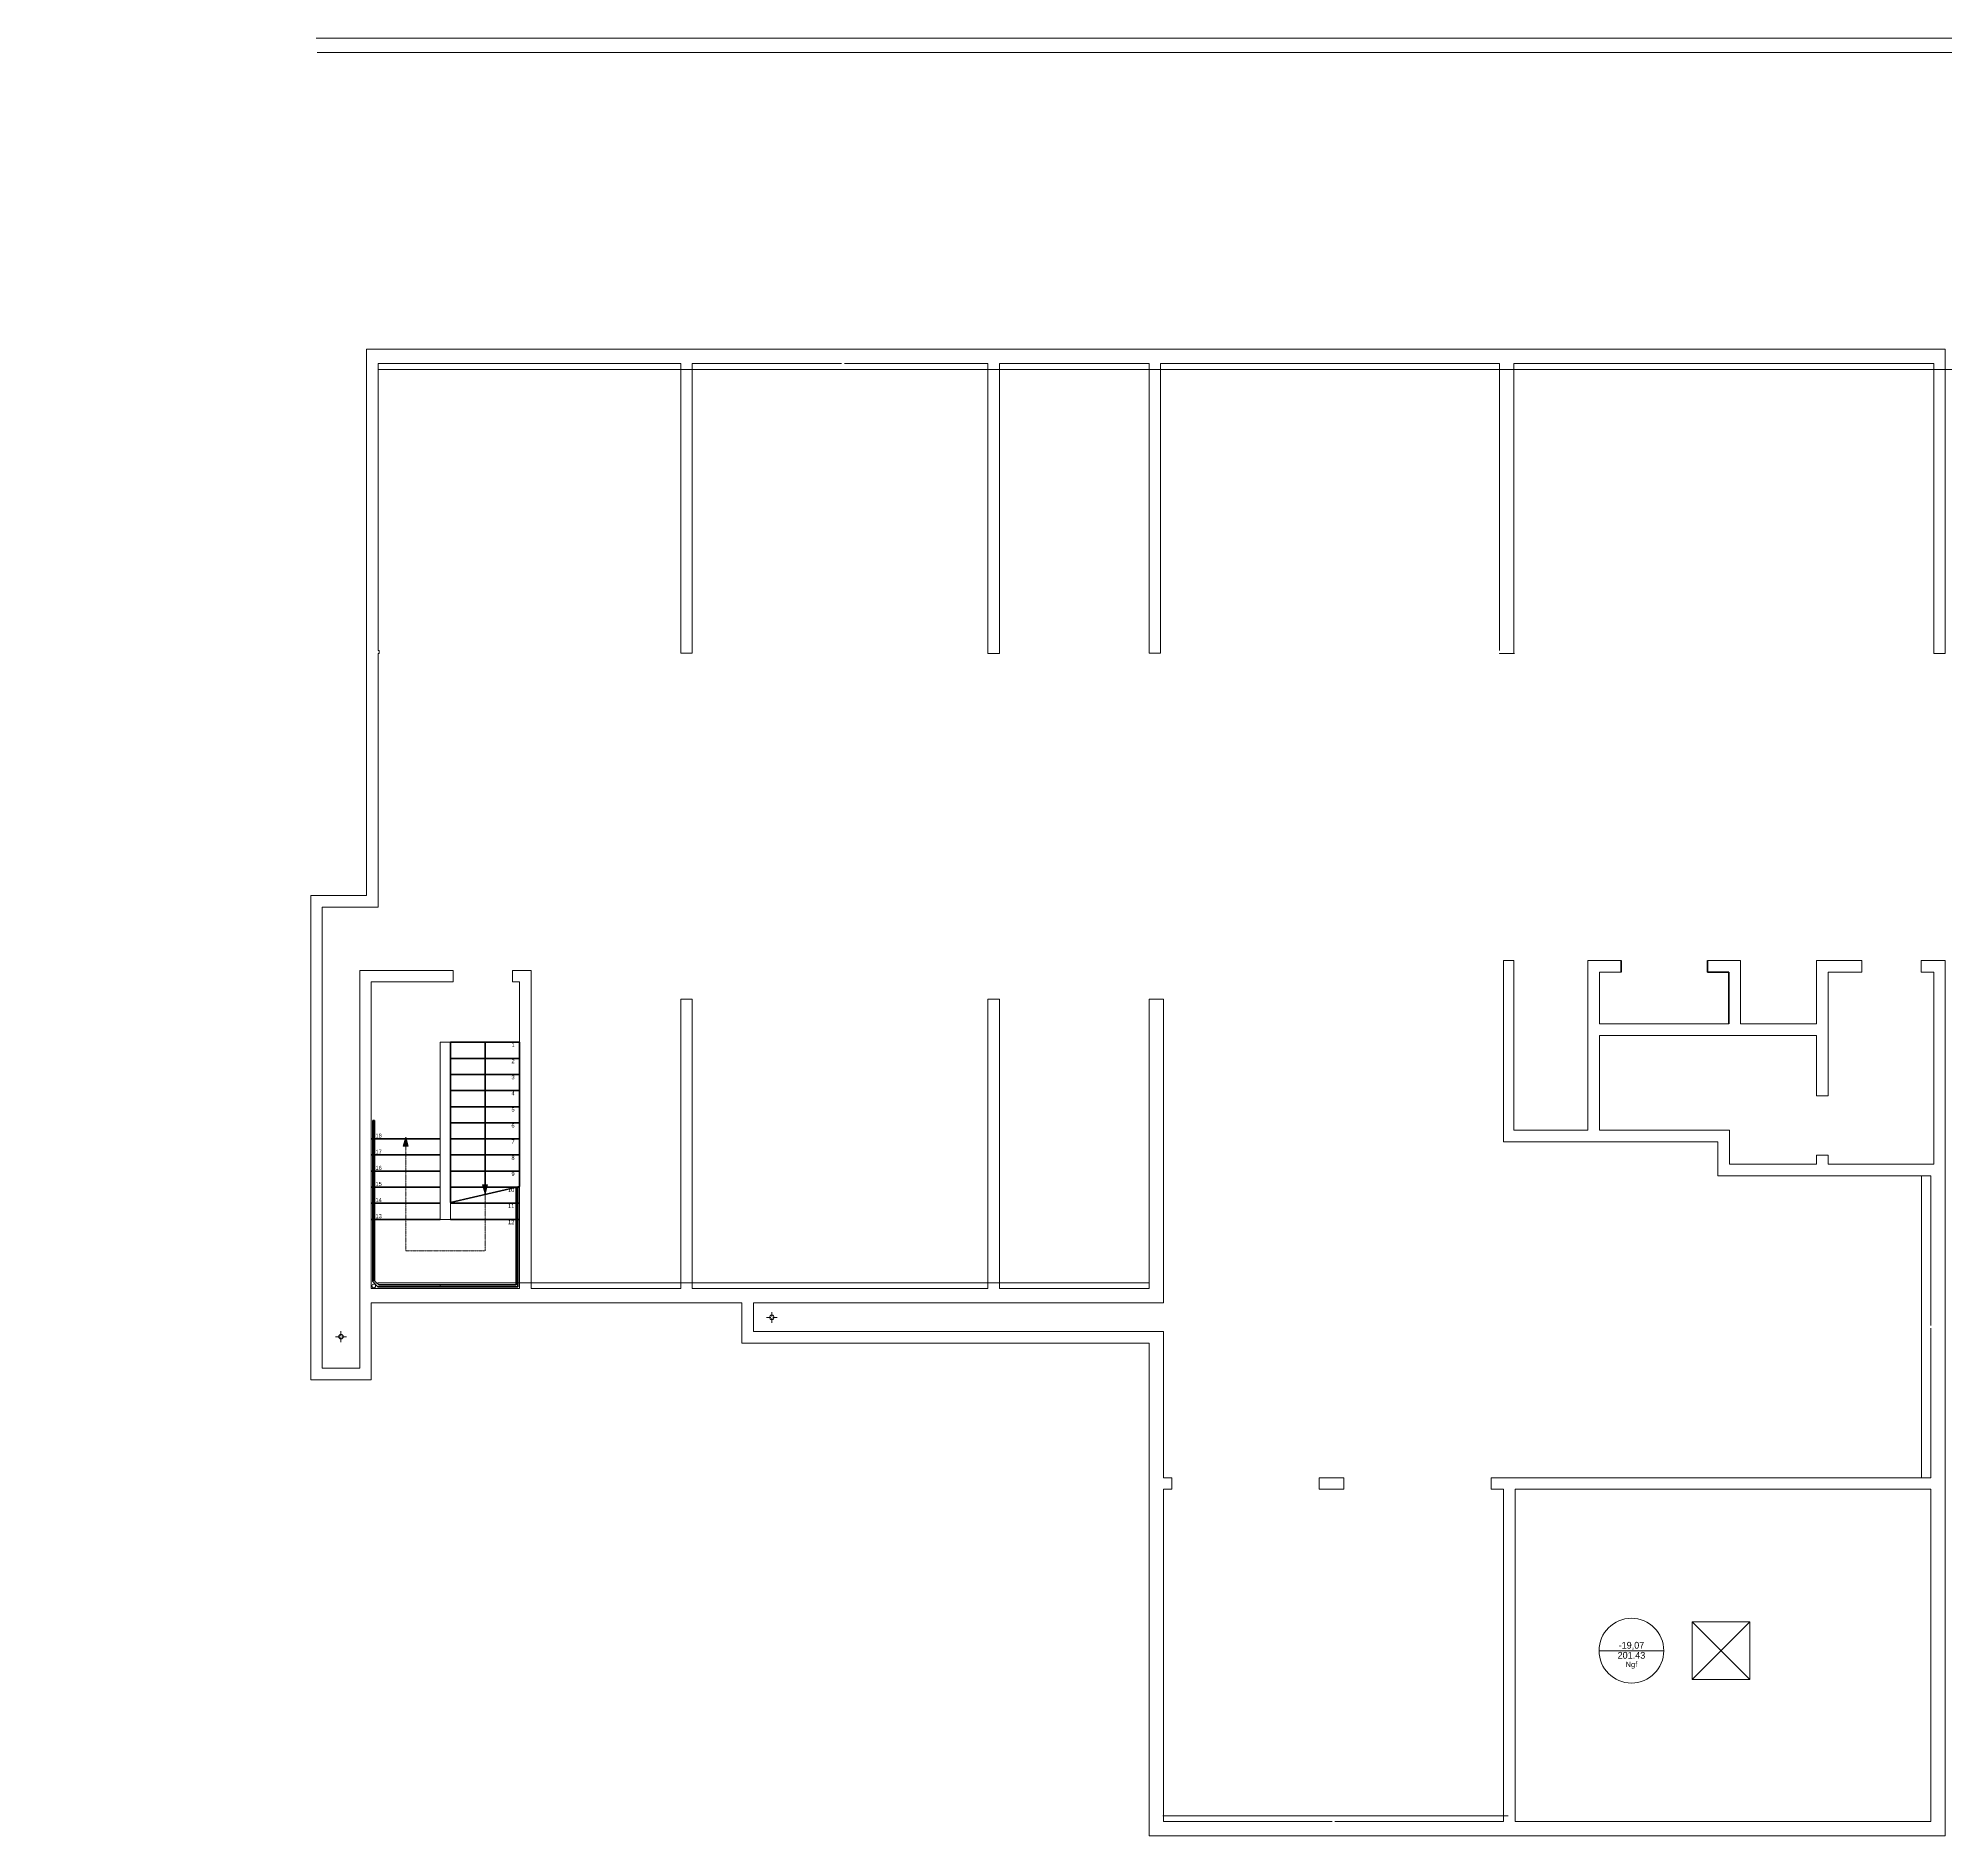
# Model space of a CAD drawing. Header units: centimetres. Extents: x -14085 to 643619, y -47998 to 35592.
# Drawn here: x 13583 to 16899, y 2324 to 5450 of the extents above; entities that cross this region are included whole.
import ezdxf

# ---------------------------------------------------------------- set-up
doc = ezdxf.new("R2010")
doc.units = ezdxf.units.CM
doc.header["$PDMODE"] = 1
doc.header["$PDSIZE"] = -2
doc.linetypes.add('VW-01', pattern=[0.41656, 0.20828, -0.20828])
doc.layers.add('01_cote_gen', color=4, linetype='Continuous')
doc.layers.add('AA_COTES', color=2, linetype='Continuous')
for name, color, linetype, lineweight in [('01_murs_coup', 5, 'Continuous', 60), ('B GÈnÈral_Hatch', 7, 'Continuous', 5), ('C ANNOTATIONS-cotation', 7, 'Continuous', 5), ('C ANNOTATIONS-cotation_Hatch', 7, 'Continuous', 5), ('C ANNOTATIONS-Niveaux', 7, 'Continuous', 5), ('C ANNOTATIONS-prestations', 7, 'Continuous', 5)]:
    doc.layers.add(name, color=color, linetype=linetype, lineweight=lineweight)
doc.styles.add('Eurostile', font='')
doc.styles.add('STYLE2', font='ARIALN.TTF')
doc.styles.get('Eurostile').set_extended_font_data('Eurostile')
doc.dimstyles.new('JB50', dxfattribs={"dimscale": 0.1, "dimtxt": 150, "dimasz": 15, "dimexe": 0.1, "dimexo": 0.1, "dimgap": 0.09, "dimtad": 1, "dimdec": 1, "dimdsep": 46, "dimtxsty": 'STYLE2', "dimblk1": 'BOND_G', "dimblk2": 'BOND_D', "dimsah": 1, "dimcen": 1.5, "dimdle": 0.01, "dimse1": 1, "dimse2": 1, "dimclrd": 4, "dimclre": 2, "dimclrt": 6, "dimazin": 2, "dimtfac": 2.333333, "dimtdec": 1, "dimtix": 1, "dimtmove": 2, "dimatfit": 3, "dimldrblk": 'BOND_G', "dimfxl": 1, "dimtolj": 1, "dimtzin": 0, "dimarcsym": 0})

# ---------------------------------------------------------------- blocks, each defined once
blk = doc.blocks.new('BOND_G')
at = {"layer": 'AA_COTES', "color": 0}
for p, q in [((5, 0), (-5, 0)), ((1.8, 1.8), (-1.8, -1.8)), ((0, -5), (0, 15))]:
    blk.add_line(p, q, dxfattribs=at)
blk = doc.blocks.new('BOND_D')
at = {"layer": 'AA_COTES', "color": 0}
for p, q in [((5, 0), (-5, 0)), ((-1.8, -1.8), (1.8, 1.8)), ((0, 5), (0, -15))]:
    blk.add_line(p, q, dxfattribs=at)
blk = doc.blocks.new('*D1680')
at = {"layer": '01_cote_gen', "color": 4, "lineweight": -2, "transparency": 16777216}
blk.add_line((-22.5, 3720.9), (-22.5, 4438.9), dxfattribs=at)
at = {"layer": 'Defpoints', "color": 0, "lineweight": 0, "transparency": 16777216}
for p in [(-22.5, 4440.4), (0, 4440.4), (52858.6, 3719.4)]:
    blk.add_point(p, dxfattribs=at)
at = {"layer": '01_cote_gen', "color": 4, "lineweight": -2, "transparency": 16777216, "xscale": 1.5, "yscale": 1.5, "zscale": 1.5}
for name, p, rotation in [('BOND_D', (-22.5, 4440.4), 90), ('BOND_G', (-22.5, 3719.4), 270)]:
    blk.add_blockref(name, p, dxfattribs=dict(at, rotation=rotation))
at = {"layer": '01_cote_gen', "color": 6, "lineweight": 0, "transparency": 16777216, "insert": (-30, 4079.9), "char_height": 15, "attachment_point": 5, "rotation": 90, "style": 'STYLE2'}
blk.add_mtext('\\A1;721', dxfattribs=at)

msp = doc.modelspace()

# ---------------------------------------------------------------- hatches: boundary and pattern name
at = {"layer": 'B GÈnÈral_Hatch', "linetype": 'Continuous', "lineweight": 0}
msp.add_hatch(color=7, dxfattribs=at).paths.add_polyline_path([(14364.06, 3456.58), (14359.8, 3440.7), (14355.55, 3456.58)])
at = {"layer": 'C ANNOTATIONS-cotation_Hatch', "linetype": 'Continuous', "lineweight": 0}
msp.add_hatch(color=7, dxfattribs=at).paths.add_polyline_path([(14217.55, 3523.51), (14221.8, 3539.39), (14226.06, 3523.51)])

# ---------------------------------------------------------------- linework, layer by layer
at = {"layer": '01_murs_coup', "lineweight": 18}
for p, q in [((14066.19, 5450.39), (19117.77, 5450.39)), ((14067.85, 5425.39), (19097.77, 5425.39)), ((14153.8, 4909.39), (16897.8, 4909.39)), ((14153.8, 3959.39), (14153.8, 4909.39)), ((16897.8, 4380.39), (16897.8, 4909.39)), ((14173.8, 4884.39), (14699.8, 4884.39)), ((14173.8, 4385.39), (14173.8, 4884.39)), ((14699.8, 4884.39), (14699.8, 4380.89)), ((14719.8, 4884.39), (14719.8, 4380.89)), ((14719.8, 4884.39), (14979.3, 4884.39)), ((14984.3, 4884.39), (15233.8, 4884.39)), ((15233.8, 4884.39), (15233.8, 4380.39)), ((15253.8, 4884.39), (15513.81, 4884.39)), ((15253.8, 4884.39), (15253.8, 4385.39)), ((15513.81, 4385.39), (15513.81, 4884.39)), ((15533.81, 4884.39), (16123.01, 4884.39)), ((15533.81, 4385.39), (15533.81, 4884.39)), ((16123.01, 4385.39), (16123.01, 4884.39)), ((16148.01, 4380.39), (16148.01, 4884.39)), ((16148.01, 4884.39), (16877.8, 4884.39)), ((16877.8, 4380.39), (16877.8, 4884.39)), ((14173.8, 4385.39), (14175.8, 4385.39)), ((14173.8, 4380.39), (14175.8, 4380.39)), ((14173.8, 3939.39), (14173.8, 4380.39)), ((14056.81, 3959.39), (14056.81, 3117.45)), ((14056.81, 3959.39), (14153.8, 3959.39)), ((14076.81, 3939.39), (14076.81, 3137.45)), ((14076.81, 3939.39), (14173.8, 3939.39)), ((14141.8, 3829.39), (14304.16, 3829.39)), ((14141.8, 3137.45), (14141.8, 3829.39)), ((14407.36, 3829.39), (14439.8, 3829.39)), ((16129.8, 3531.39), (16129.8, 3846.39)), ((16147.8, 3551.39), (16147.8, 3846.39)), ((16276.8, 3846.39), (16334.3, 3846.39)), ((16276.8, 3551.39), (16276.8, 3846.39)), ((16296.8, 3826.39), (16334.3, 3826.39)), ((16296.8, 3736.39), (16296.8, 3826.39)), ((16484.3, 3846.39), (16541.8, 3846.39)), ((16484.3, 3826.39), (16511.8, 3826.39)), ((16521.8, 3826.39), (16521.8, 3736.39)), ((16541.8, 3846.39), (16541.8, 3736.39)), ((16674.23, 3846.39), (16752.67, 3846.39)), ((16694.23, 3826.39), (16694.23, 3611.49)), ((16694.23, 3826.39), (16752.67, 3826.39)), ((16855.87, 3846.39), (16897.8, 3846.39)), ((16855.87, 3826.39), (16877.8, 3826.39)), ((16877.8, 3492.19), (16877.8, 3826.39)), ((14161.8, 3809.39), (14304.16, 3809.39)), ((14407.36, 3809.39), (14419.8, 3809.39)), ((14419.8, 3276.39), (14419.8, 3809.39)), ((14439.8, 3276.39), (14439.8, 3771.43)), ((14699.8, 3276.39), (14699.8, 3779.36)), ((14719.8, 3276.39), (14719.8, 3774.35)), ((15233.8, 3779.33), (15233.8, 3276.39)), ((15253.8, 3779.33), (15253.8, 3276.39)), ((15513.81, 3276.39), (15513.81, 3774.33)), ((15538.81, 3251.39), (15538.81, 3779.33)), ((16296.8, 3736.39), (16521.8, 3736.39)), ((16296.8, 3716.39), (16674.23, 3716.39)), ((16296.8, 3551.39), (16296.8, 3716.39)), ((16541.8, 3736.39), (16674.23, 3736.39)), ((16674.23, 3716.39), (16674.23, 3611.49)), ((14281.8, 3704.39), (14281.8, 3396.39)), ((14299.8, 3704.39), (14299.8, 3396.39)), ((16147.8, 3551.39), (16276.8, 3551.39)), ((16296.8, 3551.39), (16522.73, 3551.39)), ((16522.73, 3551.39), (16522.73, 3492.19)), ((16169.24, 3531.39), (16502.73, 3531.39)), ((16502.73, 3531.39), (16502.73, 3472.19)), ((16522.73, 3492.19), (16674.23, 3492.19)), ((16674.23, 3508.29), (16674.23, 3492.19)), ((16694.23, 3508.29), (16694.23, 3492.19)), ((16694.23, 3492.19), (16877.8, 3492.19)), ((16502.73, 3472.19), (16872.8, 3472.19)), ((16856.32, 2947.19), (16856.32, 3472.19)), ((16872.8, 3472.19), (16872.8, 3212.19)), ((16897.8, 3472.19), (16897.8, 2324.49)), ((14173.21, 3286.39), (15513.8, 3286.39)), ((14161.8, 3117.45), (14161.8, 3251.39)), ((14161.8, 3251.39), (14806.32, 3251.39)), ((14719.8, 3276.39), (15233.8, 3276.39)), ((14806.32, 3181.39), (14806.32, 3251.39)), ((14826.32, 3251.39), (15513.81, 3251.39)), ((14826.32, 3201.39), (14826.32, 3251.39)), ((15253.8, 3276.39), (15513.81, 3276.39)), ((14856.66, 3226), (14848.85, 3226)), ((14858.23, 3227.56), (14858.23, 3235.38)), ((14858.23, 3224.44), (14858.23, 3216.62)), ((14859.79, 3226), (14867.6, 3226)), ((14107.74, 3192.45), (14099.93, 3192.45)), ((14109.31, 3194.01), (14109.31, 3201.82)), ((14109.31, 3190.89), (14109.31, 3183.07)), ((14110.87, 3192.45), (14118.68, 3192.45)), ((15513.81, 3201.39), (14826.32, 3201.39)), ((15538.81, 2947.19), (15538.81, 3201.39)), ((16872.8, 3207.19), (16872.8, 2947.19)), ((15513.81, 3181.39), (14806.32, 3181.39)), ((14161.8, 3117.45), (14056.81, 3117.45)), ((14141.8, 3137.45), (14076.81, 3137.45)), ((15538.8, 2947.19), (15553.25, 2947.19)), ((15538.8, 2927.19), (15553.25, 2927.19)), ((15538.81, 2349.49), (15538.81, 2927.19)), ((15809.25, 2947.19), (15852.32, 2947.19)), ((15837.01, 2927.19), (15852.32, 2927.19)), ((16108.32, 2947.19), (16872.8, 2947.19)), ((16108.32, 2927.19), (16130.01, 2927.19)), ((16130.01, 2349.49), (16130.01, 2927.19)), ((16150.01, 2927.19), (16872.8, 2927.19)), ((16150.01, 2349.49), (16150.01, 2927.19)), ((16872.8, 2927.19), (16872.8, 2349.49)), ((15537.8, 2359.49), (16137.8, 2359.49)), ((15513.81, 2324.49), (16897.8, 2324.49)), ((15538.81, 2349.49), (15832.01, 2349.49)), ((15837.01, 2349.49), (16130.01, 2349.49)), ((16150.01, 2349.49), (16872.8, 2349.49))]:
    msp.add_line(p, q, dxfattribs=at)
at = {"layer": '01_murs_coup', "lineweight": 5}
for p, q in [((14066.19, 5450.39), (19117.77, 5450.39)), ((14067.85, 5425.39), (19097.77, 5425.39)), ((14173.8, 4385.39), (14173.8, 4884.39)), ((14984.3, 4884.39), (15233.8, 4884.39)), ((15233.8, 4884.39), (15233.8, 4380.39)), ((15253.8, 4884.39), (15513.81, 4884.39)), ((15253.8, 4884.39), (15253.8, 4380.89)), ((15513.81, 4381.39), (15513.81, 4884.39)), ((15533.81, 4381.39), (15533.81, 4884.39)), ((16877.8, 4380.39), (16877.8, 4884.39)), ((14173.8, 4385.39), (14175.8, 4385.39)), ((14173.8, 4380.39), (14175.8, 4380.39)), ((14175.8, 4380.39), (14175.8, 4385.39)), ((15233.8, 4380.39), (15253.3, 4380.39)), ((16897.8, 4380.39), (16877.8, 4380.39)), ((14141.8, 3829.39), (14304.16, 3829.39)), ((14304.16, 3809.39), (14304.16, 3829.39)), ((14407.36, 3829.39), (14439.8, 3829.39)), ((14407.36, 3809.39), (14407.36, 3829.39)), ((14439.8, 3276.39), (14439.8, 3829.39)), ((16147.8, 3846.39), (16129.8, 3846.39)), ((16147.8, 3551.39), (16147.8, 3846.39)), ((16276.8, 3846.39), (16334.3, 3846.39)), ((16276.8, 3551.39), (16276.8, 3846.39)), ((16296.8, 3736.39), (16296.8, 3826.39)), ((16541.8, 3846.39), (16541.8, 3736.39)), ((16897.8, 3846.39), (16897.8, 2324.49)), ((14161.8, 3276.39), (14161.8, 3809.39)), ((14161.8, 3809.39), (14304.16, 3809.39)), ((14407.36, 3809.39), (14419.8, 3809.39)), ((14419.8, 3276.39), (14419.8, 3809.39)), ((14719.8, 3276.39), (14719.8, 3779.36)), ((15513.81, 3276.39), (15513.81, 3779.33)), ((14419.8, 3736.39), (14419.8, 3276.39)), ((16296.8, 3736.39), (16521.8, 3736.39)), ((16296.8, 3716.39), (16674.23, 3716.39)), ((16296.8, 3551.39), (16296.8, 3716.39)), ((16541.8, 3736.39), (16674.23, 3736.39)), ((16674.23, 3716.39), (16674.23, 3611.49)), ((14281.8, 3704.39), (14281.8, 3396.39)), ((14281.8, 3704.39), (14299.8, 3704.39)), ((14299.8, 3704.39), (14299.8, 3396.39)), ((16674.23, 3611.49), (16694.23, 3611.49)), ((16147.8, 3551.39), (16276.8, 3551.39)), ((16296.8, 3551.39), (16522.73, 3551.39)), ((16522.73, 3551.39), (16522.73, 3492.19)), ((16129.8, 3531.39), (16502.73, 3531.39)), ((16502.73, 3531.39), (16502.73, 3472.19)), ((16522.73, 3492.19), (16674.23, 3492.19)), ((16674.23, 3508.29), (16674.23, 3492.19)), ((16674.23, 3508.29), (16694.23, 3508.29)), ((16694.23, 3508.29), (16694.23, 3492.19)), ((16694.23, 3492.19), (16877.8, 3492.19)), ((14359.8, 3440.7), (14355.55, 3456.58)), ((14355.55, 3456.58), (14364.06, 3456.58)), ((14364.06, 3456.58), (14359.8, 3440.7)), ((16502.73, 3472.19), (16872.8, 3472.19)), ((16872.8, 3472.19), (16872.8, 3212.19)), ((14281.8, 3396.39), (14299.8, 3396.39)), ((14419.8, 3276.39), (14161.8, 3276.39)), ((14806.32, 3181.39), (14806.32, 3251.39)), ((14826.32, 3251.39), (15538.81, 3251.39)), ((14826.32, 3201.39), (14826.32, 3251.39)), ((15253.8, 3276.39), (15513.81, 3276.39)), ((15538.81, 3201.39), (14826.32, 3201.39)), ((16872.8, 3207.19), (16872.8, 2947.19)), ((15513.81, 3181.39), (14806.32, 3181.39)), ((15513.81, 2324.49), (15513.81, 3181.39)), ((14161.8, 3117.45), (14056.81, 3117.45)), ((14141.8, 3137.45), (14076.81, 3137.45)), ((15538.81, 2349.49), (15538.81, 2927.19)), ((15553.25, 2927.19), (15553.25, 2947.19)), ((15809.25, 2927.19), (15809.25, 2947.19)), ((15809.25, 2927.19), (15852.32, 2927.19)), ((15852.32, 2927.19), (15852.32, 2947.19)), ((16108.32, 2947.19), (16872.8, 2947.19)), ((16108.32, 2927.19), (16108.32, 2947.19)), ((16108.32, 2927.19), (16130.01, 2927.19)), ((16130.01, 2349.49), (16130.01, 2927.19)), ((16150.01, 2927.19), (16872.8, 2927.19)), ((16150.01, 2349.49), (16150.01, 2927.19)), ((16669.23, 2947.19), (16169.23, 2947.19)), ((16872.8, 2927.19), (16872.8, 2349.49)), ((16458.02, 2596.5), (16558.02, 2696.5)), ((16458.02, 2696.5), (16558.02, 2596.5)), ((16458.02, 2696.5), (16558.02, 2696.5)), ((16458.02, 2596.5), (16458.02, 2696.5)), ((16558.02, 2696.5), (16558.02, 2596.5)), ((16558.02, 2596.5), (16458.02, 2596.5)), ((15513.81, 2324.49), (16897.8, 2324.49)), ((15538.81, 2349.49), (15832.01, 2349.49)), ((15837.01, 2349.49), (16130.01, 2349.49)), ((16150.01, 2349.49), (16872.8, 2349.49))]:
    msp.add_line(p, q, dxfattribs=at)
at = {"layer": '01_murs_coup', "lineweight": 13}
for p, q in [((14173.8, 4874.39), (16877.8, 4874.39)), ((16877.8, 4874.39), (16897.8, 4874.39)), ((16897.8, 4874.39), (17797.8, 4874.39))]:
    msp.add_line(p, q, dxfattribs=at)
at = {"layer": '01_murs_coup', "lineweight": 0}
for p, q in [((14719.8, 4380.89), (14699.8, 4380.89)), ((15514.31, 4380.89), (15533.31, 4380.89)), ((16148.8, 4380.39), (16123.51, 4380.39)), ((16674.23, 3736.39), (16674.23, 3846.39)), ((16752.67, 3826.39), (16752.67, 3846.39)), ((16855.87, 3826.39), (16855.87, 3846.39)), ((14699.8, 3779.36), (14719.8, 3779.36)), ((15253.8, 3779.33), (15233.8, 3779.33)), ((15513.81, 3779.33), (15538.81, 3779.33)), ((14699.8, 3276.39), (14439.8, 3276.39))]:
    msp.add_line(p, q, dxfattribs=at)
at = {"layer": '01_murs_coup'}
for p, q in [((16334.3, 3841.39), (16334.3, 3846.39)), ((16334.3, 3826.39), (16334.3, 3846.39)), ((16484.3, 3846.39), (16484.3, 3826.39)), ((16484.3, 3826.39), (16521.8, 3826.39)), ((16521.8, 3826.39), (16521.8, 3736.39)), ((14299.8, 3704.39), (14419.8, 3704.39)), ((14419.8, 3704.39), (14299.8, 3704.39)), ((14299.8, 3704.39), (14299.8, 3425.68)), ((14359.8, 3704.39), (14359.8, 3440.7)), ((14419.8, 3453.55), (14419.8, 3704.39)), ((14299.8, 3676.39), (14419.8, 3676.39)), ((14299.8, 3648.39), (14419.8, 3648.39)), ((14299.8, 3620.39), (14419.8, 3620.39)), ((14299.8, 3592.39), (14419.8, 3592.39)), ((14167.8, 3568.28), (14164.8, 3568.28)), ((14164.8, 3568.28), (14164.8, 3288.22)), ((14167.8, 3289.46), (14167.8, 3568.28)), ((14299.8, 3564.39), (14419.8, 3564.39)), ((14161.8, 3536.39), (14281.8, 3536.39)), ((14299.8, 3536.39), (14419.8, 3536.39)), ((14161.8, 3508.39), (14281.8, 3508.39)), ((14299.8, 3508.39), (14419.8, 3508.39)), ((14161.8, 3480.39), (14281.8, 3480.39)), ((14161.8, 3452.39), (14281.8, 3452.39)), ((14299.8, 3480.39), (14419.8, 3480.39)), ((14299.8, 3425.68), (14419.8, 3453.55)), ((14299.8, 3452.39), (14419.8, 3452.39)), ((14413.83, 3452.16), (14413.8, 3282.39)), ((14416.8, 3452.85), (14413.83, 3452.16)), ((14416.8, 3279.39), (14416.8, 3452.85)), ((14161.8, 3424.39), (14281.8, 3424.39)), ((14299.8, 3424.39), (14419.8, 3424.39)), ((14161.8, 3396.39), (14281.8, 3396.39)), ((14299.8, 3396.39), (14419.8, 3396.39)), ((14164.8, 3288.22), (14173.63, 3279.39)), ((14174.88, 3282.39), (14167.8, 3289.46)), ((14173.63, 3279.39), (14416.8, 3279.39)), ((14413.8, 3282.39), (14174.88, 3282.39))]:
    msp.add_line(p, q, dxfattribs=at)
at = {"layer": '01_murs_coup', "lineweight": 5}
msp.add_circle((14166.32, 3280.64), 3.25, dxfattribs=at)
at = {"layer": '01_murs_coup', "lineweight": 18}
for centre in [(14858.23, 3226), (14109.31, 3192.45)]:
    msp.add_circle(centre, 3.91, dxfattribs=at)
at = {"layer": '01_murs_coup', "lineweight": 5}
msp.add_arc((15253.3, 4380.89), 0.5, 270, 0, dxfattribs=at)
at = {"layer": '01_murs_coup', "lineweight": 0}
for centre, start, end in [((15514.31, 4381.39), 180, 270), ((15533.31, 4381.39), 270, 0), ((16123.51, 4380.89), 180, 270)]:
    msp.add_arc(centre, 0.5, start, end, dxfattribs=at)
at = {"layer": 'C ANNOTATIONS-cotation', "color": 7, "linetype": 'VW-01', "lineweight": 5, "flags": 128}
msp.add_lwpolyline([(14167.8, 3289.46), (14167.8, 3568.28), (14164.8, 3568.28), (14164.8, 3288.22), (14173.63, 3279.39), (14281.8, 3279.39), (14281.8, 3282.39), (14174.88, 3282.39)], close=True, dxfattribs=at)
at = {"layer": 'C ANNOTATIONS-cotation', "color": 7, "lineweight": 5, "flags": 128}
msp.add_lwpolyline([(14217.55, 3523.51), (14221.8, 3539.39), (14226.06, 3523.51)], close=True, dxfattribs=at)
at = {"layer": 'C ANNOTATIONS-cotation', "color": 7, "linetype": 'VW-01', "lineweight": 5, "flags": 128}
msp.add_lwpolyline([(14221.8, 3539.39), (14221.8, 3342), (14359.8, 3342), (14359.8, 3440.78)], dxfattribs=at)
at = {"layer": 'C ANNOTATIONS-Niveaux', "color": 7, "linetype": 'Continuous', "lineweight": 5}
for p, q in [((16296.07, 2646.5), (16408.57, 2646.5)), ((16314.82, 2646.5), (16389.82, 2646.5))]:
    msp.add_line(p, q, dxfattribs=at)
msp.add_circle((16352.32, 2646.5), 56.25, dxfattribs=at)

# ---------------------------------------------------------------- texts
at = {"layer": 'C ANNOTATIONS-Niveaux', "color": 7, "attachment_point": 2, "rotation": 0, "line_spacing_factor": 0.894142, "style": 'Eurostile'}
for s, insert, char_height in [('-19,07', (16352.32, 2661.79), 11.765), ('201.43', (16352.32, 2644.33), 11.765), ('Ngf', (16352.32, 2627.3), 9.412)]:
    msp.add_mtext(s, dxfattribs=dict(at, insert=insert, char_height=char_height))
at = {"layer": 'C ANNOTATIONS-prestations', "attachment_point": 2, "line_spacing_factor": 0.894142, "style": 'Eurostile'}
for s, insert, char_height in [('1', (14408.36, 3703.09), 7.06), ('2', (14408.36, 3675.09), 7.06), ('4', (14408.36, 3619.09), 7.06), ('3', (14408.36, 3647.09), 7.06), ('5', (14408.36, 3591.09), 7.06), ('6', (14408.36, 3563.09), 7.06), ('18', (14174.79, 3545.56), 7.059), ('17', (14174.79, 3517.56), 7.059), ('7', (14408.36, 3535.09), 7.06), ('16', (14174.79, 3489.56), 7.059), ('8', (14408.36, 3507.09), 7.06), ('15', (14174.79, 3461.56), 7.059), ('10', (14405.11, 3451.09), 7.059), ('9', (14408.36, 3479.09), 7.06), ('14', (14174.79, 3433.56), 7.059), ('11', (14405.11, 3423.09), 7.059), ('13', (14174.79, 3405.56), 7.059), ('12', (14405.11, 3395.09), 7.059)]:
    msp.add_mtext(s, dxfattribs=dict(at, insert=insert, char_height=char_height))

# ---------------------------------------------------------------- dimensions: what is measured, and where the dimension line sits
at = {"layer": '01_cote_gen', "lineweight": 0}
dim = msp.add_linear_dim(base=(-22.5, 4440.39), p1=(52858.64, 3719.36), p2=(0, 4440.39), angle=90, dimstyle='JB50', dxfattribs=at)
dim.commit()
dim.dimension.update_dxf_attribs({"geometry": '*D1680', "text_midpoint": (-30.04, 4079.87)})

doc.saveas('drawing.dxf')
